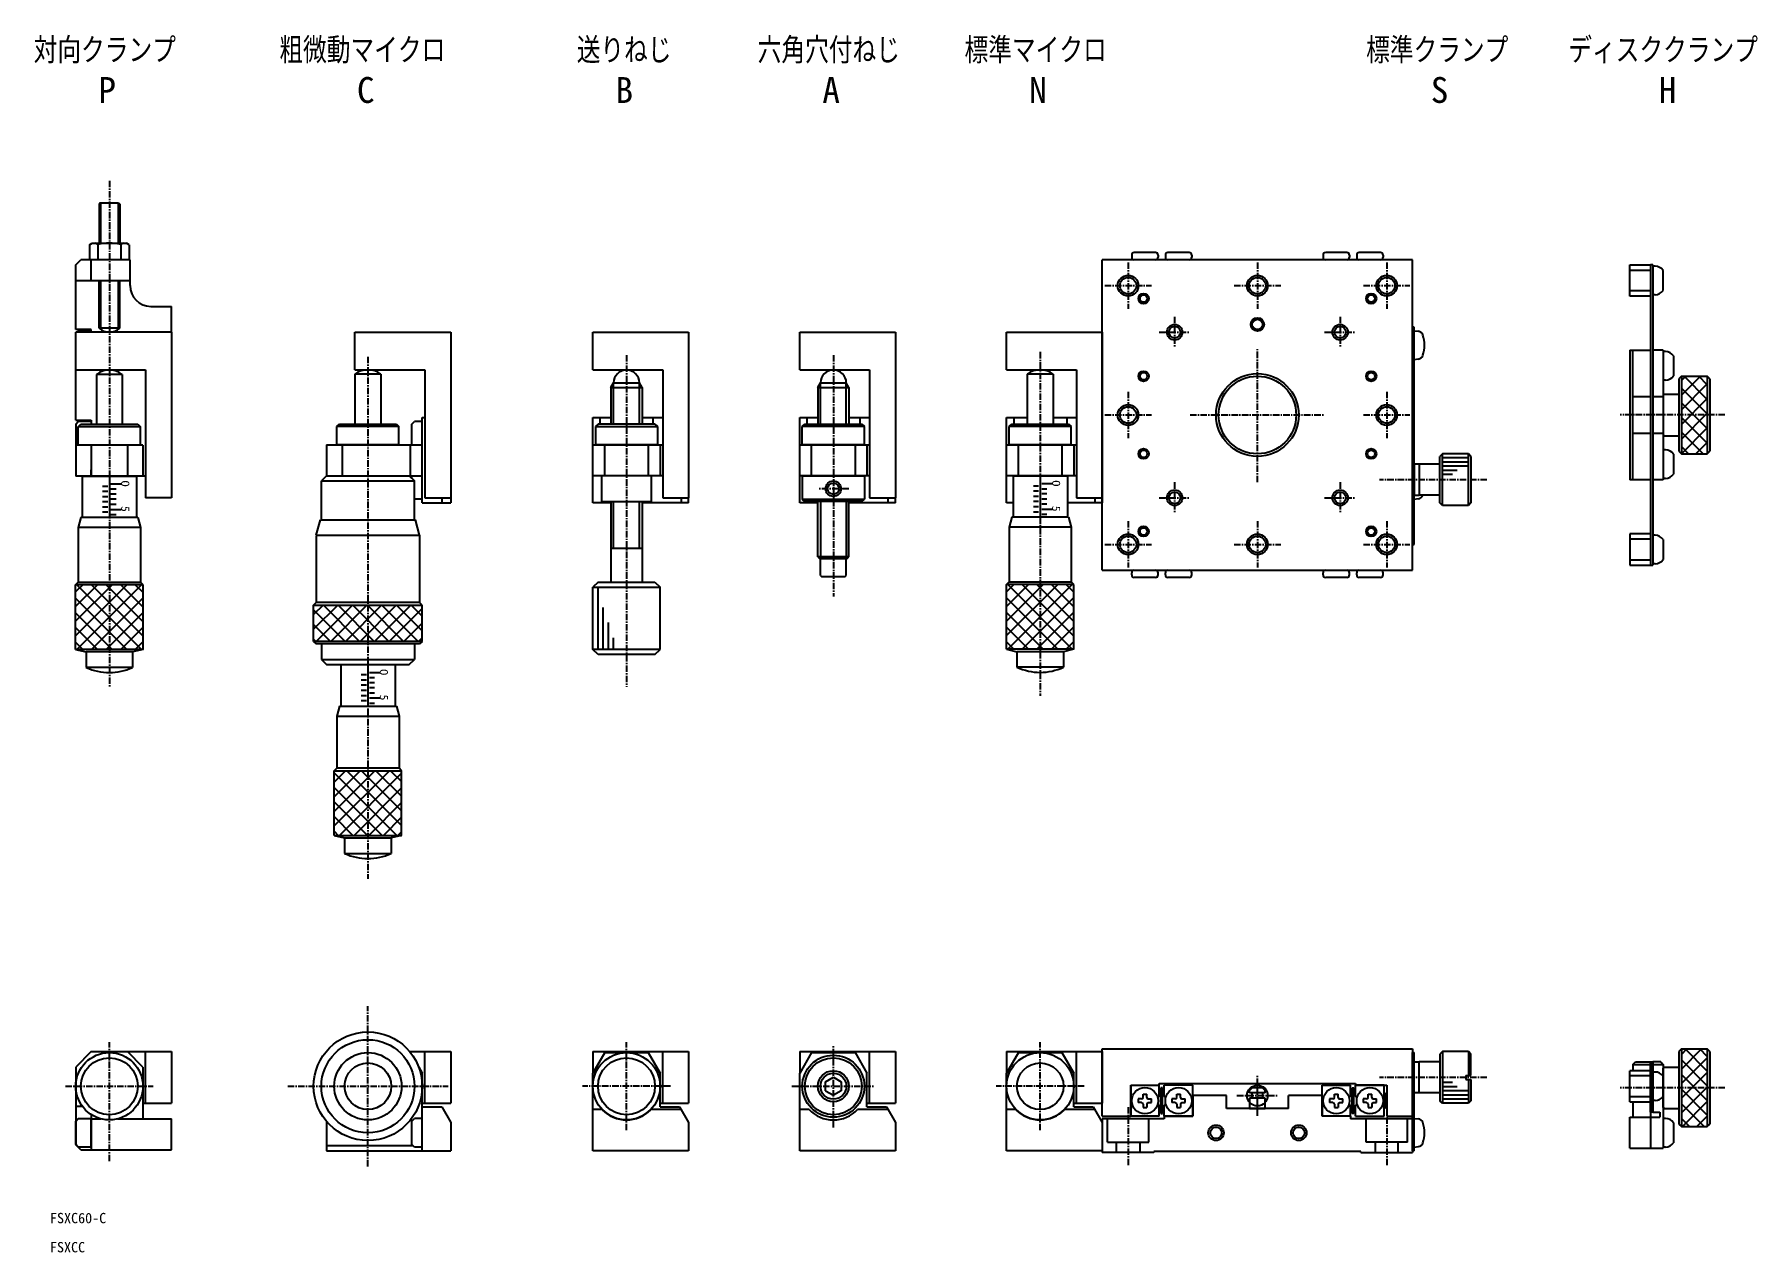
# Model space of a CAD drawing. Extents: x 115 to 448, y 88 to 323.
import ezdxf

# ---------------------------------------------------------------- set-up
doc = ezdxf.new("R2010")
doc.units = 0
doc.linetypes.add('CENTER', pattern=[2, 1.25, -0.25, 0.25, -0.25])
doc.layers.get('0').update_dxf_attribs({"linetype": 'CONTINUOUS'})
doc.layers.add('CENTER', color=1, linetype='CENTER')
doc.styles.add('ｽﾀｲﾙ1', font='txt.shx', dxfattribs={"bigfont": 'bigfont.shx'})

msp = doc.modelspace()

# ---------------------------------------------------------------- linework, layer by layer
at = {"color": 7, "linetype": 'CONTINUOUS'}
for p, q in [((127.7, 290.51), (127.45, 290.26)), ((127.45, 290.26), (127.45, 282.71)), ((127.7, 290.51), (131.2, 290.51)), ((127.75, 290.51), (127.75, 282.71)), ((131.15, 290.51), (131.15, 282.71)), ((131.2, 290.51), (131.45, 290.26)), ((131.45, 290.26), (131.45, 282.71)), ((125.62, 282.43), (126.1, 282.71)), ((125.62, 282.43), (125.62, 279.51)), ((126.1, 282.71), (132.79, 282.71)), ((127.25, 282.43), (127.25, 279.51)), ((131.64, 282.43), (131.64, 279.51)), ((133.28, 282.43), (132.79, 282.71)), ((133.28, 282.43), (133.28, 279.51)), ((327.15, 280.41), (327.15, 280.01)), ((331.75, 280.91), (327.65, 280.91)), ((332.25, 280.41), (332.25, 280.01)), ((333.65, 280.41), (333.65, 280.01)), ((338.25, 280.91), (334.15, 280.91)), ((338.75, 280.41), (338.75, 280.01)), ((364.15, 280.41), (364.15, 280.01)), ((368.75, 280.91), (364.65, 280.91)), ((369.25, 280.41), (369.25, 280.01)), ((370.65, 280.41), (370.65, 280.01)), ((375.25, 280.91), (371.15, 280.91)), ((375.75, 280.41), (375.75, 280.01)), ((122.95, 278.51), (123.95, 279.51)), ((122.95, 266.01), (122.95, 278.51)), ((133.45, 279.51), (123.95, 279.51)), ((125.95, 275.51), (125.95, 279.56)), ((133.45, 274.51), (133.45, 279.51)), ((381.45, 279.51), (321.45, 279.51)), ((321.45, 219.51), (321.45, 279.51)), ((381.45, 219.51), (381.45, 279.51)), ((423.44, 278.51), (427.44, 278.51)), ((423.44, 272.51), (423.44, 278.51)), ((423.44, 277.51), (427.44, 277.51)), ((427.94, 278.51), (427.44, 278.51)), ((427.44, 278.51), (427.44, 220.51)), ((427.94, 278.51), (427.94, 220.51)), ((428.34, 278.26), (427.94, 278.26)), ((429.94, 273.56), (429.94, 277.46)), ((122.95, 275.51), (133.45, 275.51)), ((127.45, 266.28), (127.45, 275.51)), ((127.75, 275.51), (127.75, 266.04)), ((131.15, 275.51), (131.15, 266.04)), ((131.45, 266.28), (131.45, 275.51)), ((427.44, 273.51), (423.44, 273.51)), ((137.45, 270.51), (141.45, 270.51)), ((141.45, 265.51), (141.45, 270.51)), ((427.44, 272.51), (423.44, 272.51)), ((428.34, 272.76), (427.94, 272.76)), ((125.95, 266.01), (122.95, 266.01)), ((141.45, 265.51), (122.95, 265.51)), ((122.95, 258.21), (122.95, 265.51)), ((123.2, 265.51), (123.45, 265.76)), ((123.45, 265.76), (125.95, 265.76)), ((125.95, 265.51), (125.95, 266.01)), ((125.95, 265.51), (125.95, 265.76)), ((131.45, 266.28), (127.45, 266.28)), ((141.45, 265.51), (141.45, 233.51)), ((176.95, 265.51), (195.45, 265.51)), ((176.95, 258.21), (176.95, 265.51)), ((195.45, 265.51), (195.45, 233.51)), ((222.95, 265.51), (241.45, 265.51)), ((222.95, 258.21), (222.95, 265.51)), ((241.45, 265.51), (241.45, 233.51)), ((262.95, 265.51), (281.45, 265.51)), ((262.95, 258.21), (262.95, 265.51)), ((281.45, 265.51), (281.45, 233.51)), ((302.95, 265.51), (321.45, 265.51)), ((302.95, 258.21), (302.95, 265.51)), ((321.45, 265.51), (321.45, 233.51)), ((381.75, 266.51), (381.45, 266.51)), ((381.45, 224.51), (381.45, 266.51)), ((381.75, 224.51), (381.75, 266.51)), ((381.75, 265.76), (382.59, 265.69)), ((381.75, 260.26), (382.59, 260.34)), ((423.44, 262.01), (427.44, 262.01)), ((423.44, 262.01), (423.44, 237.01)), ((424.04, 237.01), (424.04, 262.01)), ((427.44, 262.01), (427.44, 237.01)), ((429.94, 262.01), (427.94, 262.01)), ((427.94, 262.01), (427.94, 237.01)), ((429.94, 262.01), (429.94, 237.01)), ((430.34, 261.76), (429.94, 261.76)), ((431.94, 260.96), (431.94, 257.06)), ((122.95, 258.21), (136.45, 258.21)), ((122.95, 248.51), (122.95, 258.21)), ((131.95, 257.33), (126.95, 257.33)), ((126.95, 257.33), (126.95, 247.71)), ((131.95, 257.33), (131.95, 247.71)), ((136.45, 258.21), (136.45, 233.51)), ((176.95, 258.21), (190.45, 258.21)), ((181.95, 257.38), (176.95, 257.38)), ((176.95, 257.38), (176.95, 247.76)), ((181.95, 257.38), (181.95, 247.76)), ((190.45, 258.21), (190.45, 233.51)), ((222.95, 258.21), (236.45, 258.21)), ((236.45, 258.21), (236.45, 233.51)), ((262.95, 258.21), (276.45, 258.21)), ((276.45, 258.21), (276.45, 233.51)), ((302.95, 258.21), (316.45, 258.21)), ((311.95, 257.38), (306.95, 257.38)), ((306.95, 257.38), (306.95, 247.76)), ((311.95, 257.38), (311.95, 247.76)), ((316.45, 258.21), (316.45, 233.51)), ((433.44, 257.01), (432.94, 256.51)), ((433.44, 257.01), (438.44, 257.01)), ((433.44, 257.01), (433.44, 242.01)), ((438.94, 256.51), (438.44, 257.01)), ((438.44, 257.01), (438.44, 242.01)), ((226.45, 254.85), (226.95, 255.71)), ((226.45, 254.85), (232.45, 254.85)), ((226.45, 254.85), (226.45, 247.76)), ((226.95, 255.71), (231.95, 255.71)), ((226.95, 247.76), (226.95, 255.71)), ((232.45, 254.85), (231.95, 255.71)), ((231.95, 247.76), (231.95, 255.71)), ((232.45, 254.85), (232.45, 247.76)), ((266.45, 254.85), (266.95, 255.71)), ((266.45, 254.85), (272.45, 254.85)), ((266.45, 254.85), (266.45, 247.76)), ((266.95, 255.71), (271.95, 255.71)), ((266.95, 247.76), (266.95, 255.71)), ((272.45, 254.85), (271.95, 255.71)), ((271.95, 247.76), (271.95, 255.71)), ((272.45, 254.85), (272.45, 247.76)), ((430.34, 256.26), (429.94, 256.26)), ((429.94, 253.31), (430.14, 253.51)), ((430.14, 253.51), (432.94, 253.51)), ((432.94, 256.51), (432.94, 242.51)), ((438.94, 256.51), (438.94, 242.51)), ((427.44, 253.01), (424.04, 253.01)), ((429.94, 253.01), (427.94, 253.01)), ((122.95, 248.51), (125.95, 248.51)), ((122.95, 247.76), (123.45, 248.26)), ((122.95, 247.76), (122.95, 243.71)), ((125.95, 248.26), (123.45, 248.26)), ((123.45, 247.21), (123.95, 247.71)), ((123.45, 243.71), (123.45, 247.21)), ((135.45, 247.21), (123.45, 247.21)), ((123.95, 247.71), (134.95, 247.71)), ((125.95, 248.51), (125.95, 247.71)), ((134.95, 247.71), (135.45, 247.21)), ((135.45, 243.71), (135.45, 247.21)), ((173.45, 247.26), (173.95, 247.76)), ((173.45, 243.76), (173.45, 247.26)), ((185.45, 247.26), (173.45, 247.26)), ((173.95, 247.76), (184.95, 247.76)), ((184.95, 247.76), (185.45, 247.26)), ((185.45, 243.76), (185.45, 247.26)), ((187.95, 247.76), (188.45, 248.26)), ((187.95, 243.76), (187.95, 247.76)), ((189.95, 248.26), (188.45, 248.26)), ((189.95, 232.51), (189.95, 249.01)), ((189.95, 249.01), (190.45, 249.01)), ((222.95, 232.51), (222.95, 249.01)), ((222.95, 249.01), (226.45, 249.01)), ((223.95, 247.76), (223.45, 247.26)), ((223.45, 247.26), (235.45, 247.26)), ((223.45, 247.26), (223.45, 243.76)), ((234.95, 247.76), (223.95, 247.76)), ((224.32, 249.01), (224.32, 247.76)), ((232.45, 249.01), (236.45, 249.01)), ((234.57, 249.01), (234.57, 247.76)), ((234.95, 247.76), (235.45, 247.26)), ((235.45, 247.26), (235.45, 243.76)), ((262.95, 232.51), (262.95, 249.01)), ((262.95, 249.01), (266.45, 249.01)), ((263.45, 247.26), (263.95, 247.76)), ((263.45, 243.76), (263.45, 247.26)), ((275.45, 247.26), (263.45, 247.26)), ((263.95, 247.76), (274.95, 247.76)), ((264.32, 249.01), (264.32, 247.76)), ((272.45, 249.01), (276.45, 249.01)), ((274.57, 249.01), (274.57, 247.76)), ((274.95, 247.76), (275.45, 247.26)), ((275.45, 243.76), (275.45, 247.26)), ((302.95, 232.51), (302.95, 249.01)), ((302.95, 249.01), (306.95, 249.01)), ((303.45, 247.26), (303.95, 247.76)), ((303.45, 243.76), (303.45, 247.26)), ((315.45, 247.26), (303.45, 247.26)), ((303.95, 247.76), (314.95, 247.76)), ((304.32, 249.01), (304.32, 247.76)), ((311.95, 249.01), (316.45, 249.01)), ((314.57, 249.01), (314.57, 247.76)), ((314.95, 247.76), (315.45, 247.26)), ((315.45, 243.76), (315.45, 247.26)), ((135.95, 243.71), (122.95, 243.71)), ((122.95, 243.71), (122.95, 237.71)), ((135.45, 243.71), (123.45, 243.71)), ((125.95, 243.71), (125.95, 237.71)), ((132.95, 243.71), (132.95, 237.71)), ((135.95, 243.71), (135.95, 237.71)), ((171.45, 243.76), (171.45, 237.76)), ((171.45, 243.76), (189.95, 243.76)), ((185.45, 243.76), (173.45, 243.76)), ((174.45, 243.76), (174.45, 237.76)), ((187.65, 243.76), (187.65, 237.76)), ((222.95, 243.76), (236.45, 243.76)), ((235.45, 243.76), (223.45, 243.76)), ((225.25, 237.76), (225.25, 243.76)), ((233.65, 243.76), (233.65, 237.76)), ((235.95, 243.76), (235.95, 237.76)), ((262.95, 243.76), (276.45, 243.76)), ((275.45, 243.76), (263.45, 243.76)), ((265.25, 237.76), (265.25, 243.76)), ((273.65, 243.76), (273.65, 237.76)), ((275.95, 243.76), (275.95, 237.76)), ((302.95, 243.76), (316.45, 243.76)), ((315.45, 243.76), (303.45, 243.76)), ((305.25, 237.76), (305.25, 243.76)), ((313.65, 243.76), (313.65, 237.76)), ((315.95, 243.76), (315.95, 237.76)), ((424.04, 246.01), (427.44, 246.01)), ((427.94, 246.01), (429.94, 246.01)), ((429.94, 245.71), (430.14, 245.51)), ((430.14, 245.51), (432.94, 245.51)), ((381.75, 240.01), (381.75, 234.01)), ((382.75, 240.01), (381.75, 240.01)), ((386.75, 240.01), (382.75, 240.01)), ((382.75, 240.01), (382.75, 234.01)), ((382.75, 240.01), (382.75, 234.01)), ((387.25, 242.01), (386.75, 241.51)), ((386.75, 232.51), (386.75, 241.51)), ((392.25, 242.01), (387.25, 242.01)), ((387.25, 232.01), (387.25, 242.01)), ((392.75, 241.51), (392.25, 242.01)), ((392.25, 232.01), (392.25, 242.01)), ((392.75, 241.51), (392.75, 232.51)), ((430.34, 242.76), (429.94, 242.76)), ((431.94, 241.96), (431.94, 238.06)), ((432.94, 242.51), (433.44, 242.01)), ((433.44, 242.01), (438.44, 242.01)), ((438.44, 242.01), (438.94, 242.51)), ((136.45, 237.71), (122.95, 237.71)), ((124.2, 237.71), (124.2, 229.71)), ((124.2, 237.71), (134.7, 237.71)), ((125.95, 237.71), (125.95, 238.91)), ((129.45, 237.71), (129.45, 229.71)), ((134.7, 237.71), (134.7, 229.71)), ((171.45, 237.76), (170.45, 236.76)), ((170.45, 229.26), (170.45, 236.76)), ((170.45, 236.76), (188.45, 236.76)), ((171.45, 237.76), (189.95, 237.76)), ((171.45, 237.76), (187.45, 237.76)), ((187.45, 237.76), (188.45, 236.76)), ((187.95, 237.26), (187.95, 237.76)), ((188.45, 229.26), (188.45, 236.76)), ((236.45, 237.76), (222.95, 237.76)), ((224.7, 232.76), (224.7, 237.76)), ((234.2, 237.76), (234.2, 232.76)), ((276.45, 237.76), (262.95, 237.76)), ((263.45, 237.76), (275.45, 237.76)), ((263.45, 237.76), (263.45, 233.26)), ((275.45, 237.76), (275.45, 233.26)), ((316.45, 237.76), (302.95, 237.76)), ((304.2, 237.76), (304.2, 229.76)), ((304.2, 237.76), (314.7, 237.76)), ((309.45, 237.76), (309.45, 229.76)), ((314.7, 237.76), (314.7, 229.76)), ((427.44, 237.01), (423.44, 237.01)), ((429.94, 237.01), (427.94, 237.01)), ((430.34, 237.26), (429.94, 237.26)), ((129.15, 235.71), (128.15, 235.71)), ((129.15, 234.71), (128.15, 234.71)), ((129.15, 233.71), (128.15, 233.71)), ((129.75, 236.21), (131.75, 236.21)), ((129.75, 235.21), (130.75, 235.21)), ((130.75, 234.21), (129.75, 234.21)), ((141.45, 233.51), (136.45, 233.51)), ((189.95, 233.26), (188.45, 233.26)), ((190.45, 233.51), (195.45, 233.51)), ((193.71, 233.51), (193.71, 232.51)), ((195.45, 233.51), (195.45, 232.51)), ((236.45, 233.51), (241.45, 233.51)), ((240, 233.51), (240, 232.51)), ((241.45, 232.51), (241.45, 233.51)), ((263.45, 233.26), (275.45, 233.26)), ((263.95, 232.76), (263.45, 233.26)), ((274.95, 232.76), (275.45, 233.26)), ((276.45, 233.51), (281.45, 233.51)), ((280, 233.51), (280, 232.51)), ((281.45, 232.51), (281.45, 233.51)), ((309.15, 235.76), (308.15, 235.76)), ((309.15, 234.76), (308.15, 234.76)), ((309.15, 233.76), (308.15, 233.76)), ((309.75, 236.26), (311.75, 236.26)), ((309.75, 235.26), (310.75, 235.26)), ((310.75, 234.26), (309.75, 234.26)), ((310.75, 233.26), (309.75, 233.26)), ((316.45, 233.51), (321.45, 233.51)), ((320, 233.51), (320, 232.51)), ((321.45, 233.51), (321.45, 232.51)), ((381.75, 234.01), (382.75, 234.01)), ((381.75, 233.26), (382.59, 233.34)), ((386.75, 234.01), (382.75, 234.01)), ((129.15, 232.71), (128.15, 232.71)), ((129.15, 231.71), (128.15, 231.71)), ((129.15, 230.71), (128.15, 230.71)), ((130.75, 233.21), (129.75, 233.21)), ((130.75, 232.21), (129.75, 232.21)), ((131.75, 231.21), (129.75, 231.21)), ((130.75, 230.21), (129.75, 230.21)), ((189.95, 232.51), (195.45, 232.51)), ((226.45, 232.51), (222.95, 232.51)), ((224.7, 232.76), (234.2, 232.76)), ((226.45, 232.76), (226.45, 217.21)), ((226.95, 223.71), (226.95, 232.76)), ((231.95, 223.71), (231.95, 232.76)), ((232.45, 232.76), (232.45, 217.21)), ((241.45, 232.51), (232.45, 232.51)), ((266.45, 232.51), (262.95, 232.51)), ((274.95, 232.76), (263.95, 232.76)), ((266.45, 222.11), (266.45, 232.76)), ((266.95, 232.76), (266.95, 221.71)), ((271.95, 232.76), (271.95, 221.71)), ((272.45, 222.11), (272.45, 232.76)), ((281.45, 232.51), (272.45, 232.51)), ((304.2, 232.51), (302.95, 232.51)), ((309.15, 232.76), (308.15, 232.76)), ((309.15, 231.76), (308.15, 231.76)), ((309.15, 230.76), (308.15, 230.76)), ((310.75, 232.26), (309.75, 232.26)), ((311.75, 231.26), (309.75, 231.26)), ((310.75, 230.26), (309.75, 230.26)), ((321.45, 232.51), (314.7, 232.51)), ((387.25, 232.01), (386.75, 232.51)), ((392.25, 232.01), (387.25, 232.01)), ((392.75, 232.51), (392.25, 232.01)), ((123.95, 229.71), (123.43, 227.78)), ((123.43, 227.78), (123.43, 217.21)), ((135.46, 227.78), (123.46, 227.78)), ((134.95, 229.71), (123.95, 229.71)), ((134.95, 229.71), (135.46, 227.78)), ((135.46, 227.78), (135.46, 217.21)), ((169.45, 226.26), (170.25, 229.26)), ((170.25, 229.26), (188.64, 229.26)), ((189.45, 226.26), (188.64, 229.26)), ((303.95, 229.76), (303.43, 227.83)), ((303.43, 227.83), (303.43, 217.26)), ((315.46, 227.83), (303.46, 227.83)), ((314.95, 229.76), (303.95, 229.76)), ((314.95, 229.76), (315.46, 227.83)), ((315.46, 227.83), (315.46, 217.26)), ((169.45, 226.26), (189.45, 226.26)), ((169.45, 226.22), (169.45, 213.26)), ((189.45, 226.26), (189.45, 213.26)), ((232.45, 223.71), (226.45, 223.71)), ((381.45, 224.51), (381.75, 224.51)), ((427.44, 226.51), (423.44, 226.51)), ((423.44, 226.51), (423.44, 220.51)), ((427.44, 225.51), (423.44, 225.51)), ((428.34, 226.26), (427.94, 226.26)), ((429.94, 225.46), (429.94, 221.56)), ((266.45, 222.11), (266.85, 221.71)), ((272.45, 222.11), (266.45, 222.11)), ((272.05, 221.71), (266.85, 221.71)), ((266.95, 218.51), (266.95, 221.71)), ((271.95, 218.51), (271.95, 221.71)), ((272.05, 221.71), (272.45, 222.11)), ((423.44, 221.51), (427.44, 221.51)), ((423.44, 220.51), (427.44, 220.51)), ((427.44, 220.51), (427.94, 220.51)), ((428.34, 220.76), (427.94, 220.76)), ((122.93, 216.71), (123.43, 217.21)), ((122.93, 204.21), (122.93, 216.71)), ((135.96, 216.71), (122.93, 216.71)), ((123.43, 217.21), (135.46, 217.21)), ((135.96, 216.71), (135.46, 217.21)), ((135.96, 204.21), (135.96, 216.71)), ((223.95, 217.21), (222.95, 216.21)), ((223.95, 217.21), (234.95, 217.21)), ((234.95, 217.21), (235.95, 216.21)), ((266.95, 218.51), (267.25, 218.21)), ((271.65, 218.21), (267.25, 218.21)), ((271.65, 218.21), (271.95, 218.51)), ((302.93, 216.76), (303.43, 217.26)), ((302.93, 204.26), (302.93, 216.76)), ((315.96, 216.76), (302.93, 216.76)), ((303.43, 217.26), (315.46, 217.26)), ((315.96, 216.76), (315.46, 217.26)), ((315.96, 204.26), (315.96, 216.76)), ((321.45, 219.51), (381.45, 219.51)), ((327.15, 218.61), (327.15, 219.01)), ((331.75, 218.11), (327.65, 218.11)), ((332.25, 218.61), (332.25, 219.01)), ((333.65, 218.61), (333.65, 219.01)), ((338.25, 218.11), (334.15, 218.11)), ((338.75, 218.61), (338.75, 219.01)), ((364.15, 218.61), (364.15, 219.01)), ((368.75, 218.11), (364.65, 218.11)), ((369.25, 218.61), (369.25, 219.01)), ((370.65, 218.61), (370.65, 219.01)), ((375.25, 218.11), (371.15, 218.11)), ((375.75, 218.61), (375.75, 219.01)), ((168.95, 212.76), (169.45, 213.26)), ((189.45, 213.26), (169.45, 213.26)), ((189.95, 212.76), (189.45, 213.26)), ((222.95, 204.21), (222.95, 216.21)), ((222.95, 216.21), (235.95, 216.21)), ((235.95, 204.21), (235.95, 216.21)), ((168.95, 205.76), (168.95, 212.76)), ((168.95, 212.76), (189.95, 212.76)), ((189.95, 205.76), (189.95, 212.76)), ((122.93, 204.21), (124.95, 203.71)), ((135.96, 204.21), (122.93, 204.21)), ((124.95, 203.71), (124.95, 200.71)), ((133.95, 203.71), (124.95, 203.71)), ((135.96, 204.21), (133.95, 203.71)), ((133.95, 203.71), (133.95, 200.71)), ((168.95, 205.76), (169.45, 205.26)), ((189.95, 205.76), (168.95, 205.76)), ((189.45, 205.26), (169.45, 205.26)), ((170.45, 205.26), (170.45, 202.26)), ((188.45, 205.26), (188.45, 202.26)), ((189.95, 205.76), (189.45, 205.26)), ((235.95, 204.21), (222.95, 204.21)), ((223.95, 203.21), (222.95, 204.21)), ((234.95, 203.21), (235.95, 204.21)), ((302.93, 204.26), (304.95, 203.76)), ((315.96, 204.26), (302.93, 204.26)), ((304.95, 203.76), (304.95, 200.76)), ((313.95, 203.76), (304.95, 203.76)), ((315.96, 204.26), (313.95, 203.76)), ((313.95, 203.76), (313.95, 200.76)), ((133.95, 200.71), (124.95, 200.71)), ((170.45, 202.26), (171.45, 201.26)), ((170.45, 202.26), (188.45, 202.26)), ((171.45, 201.26), (187.45, 201.26)), ((174.2, 201.26), (174.2, 193.26)), ((179.45, 201.26), (179.45, 193.26)), ((184.7, 201.26), (184.7, 193.26)), ((187.45, 201.26), (188.45, 202.26)), ((234.95, 203.21), (223.95, 203.21)), ((313.95, 200.76), (304.95, 200.76)), ((179.15, 199.26), (178.15, 199.26)), ((179.15, 198.26), (178.15, 198.26)), ((179.15, 197.26), (178.15, 197.26)), ((179.75, 199.76), (181.75, 199.76)), ((179.75, 198.76), (180.75, 198.76)), ((180.75, 197.76), (179.75, 197.76)), ((180.75, 196.76), (179.75, 196.76)), ((173.95, 193.26), (173.43, 191.33)), ((173.95, 193.26), (184.95, 193.26)), ((179.15, 196.26), (178.15, 196.26)), ((179.15, 195.26), (178.15, 195.26)), ((179.15, 194.26), (178.15, 194.26)), ((180.75, 195.76), (179.75, 195.76)), ((181.75, 194.76), (179.75, 194.76)), ((180.75, 193.76), (179.75, 193.76)), ((184.95, 193.26), (185.46, 191.33)), ((173.43, 191.33), (173.43, 181.26)), ((173.43, 191.33), (185.43, 191.33)), ((185.46, 191.33), (185.46, 181.26)), ((172.93, 180.76), (173.43, 181.26)), ((172.93, 168.26), (172.93, 180.76)), ((172.93, 180.76), (185.96, 180.76)), ((185.46, 181.26), (173.43, 181.26)), ((185.96, 180.76), (185.46, 181.26)), ((185.96, 168.26), (185.96, 180.76)), ((172.93, 168.26), (174.95, 167.76)), ((172.93, 168.26), (185.96, 168.26)), ((174.95, 167.76), (183.95, 167.76)), ((174.95, 167.76), (174.95, 164.76)), ((185.96, 168.26), (183.95, 167.76)), ((183.95, 167.76), (183.95, 164.76)), ((174.95, 164.76), (183.95, 164.76)), ((321.45, 113.97), (321.45, 126.97)), ((321.45, 126.97), (381.45, 126.97)), ((381.45, 126.97), (381.45, 113.97)), ((433.44, 126.97), (432.94, 126.47)), ((433.44, 126.97), (438.44, 126.97)), ((433.44, 126.97), (433.44, 111.97)), ((433.44, 123.1), (437.31, 126.97)), ((433.44, 125.93), (434.48, 126.97)), ((438.44, 122.69), (434.17, 126.97)), ((438.44, 125.52), (436.99, 126.97)), ((438.94, 126.47), (438.44, 126.97)), ((438.44, 126.97), (438.44, 111.97)), ((125.95, 126.47), (122.95, 123.47)), ((122.95, 123.47), (122.95, 108.47)), ((125.95, 126.47), (132.95, 126.47)), ((135.95, 123.47), (132.95, 126.47)), ((132.95, 126.47), (141.45, 126.47)), ((135.95, 123.47), (135.95, 113.47)), ((136.45, 116.47), (136.45, 126.47)), ((141.45, 126.47), (141.45, 116.47)), ((187.53, 126.47), (195.45, 126.47)), ((189.28, 123.45), (189.95, 122.29)), ((190.45, 116.47), (190.45, 126.47)), ((195.45, 126.47), (195.45, 116.47)), ((222.95, 126.47), (222.95, 122.29)), ((222.95, 126.47), (241.45, 126.47)), ((225.24, 126.27), (222.95, 122.29)), ((225.24, 126.27), (233.65, 126.27)), ((233.65, 126.27), (235.95, 122.29)), ((236.45, 116.47), (236.45, 126.47)), ((241.45, 126.47), (241.45, 116.47)), ((262.95, 126.47), (262.95, 122.29)), ((262.95, 126.47), (281.45, 126.47)), ((265.24, 126.27), (262.95, 122.29)), ((265.24, 126.27), (273.65, 126.27)), ((273.65, 126.27), (275.95, 122.29)), ((276.45, 116.47), (276.45, 126.47)), ((281.45, 126.47), (281.45, 116.47)), ((302.95, 126.47), (302.95, 122.29)), ((302.95, 126.47), (321.45, 126.47)), ((305.24, 126.27), (302.95, 122.29)), ((305.24, 126.27), (313.65, 126.27)), ((313.65, 126.27), (315.95, 122.29)), ((316.45, 116.47), (316.45, 126.47)), ((321.45, 126.47), (321.45, 116.47)), ((381.45, 107.27), (381.45, 126.27)), ((381.45, 126.27), (381.75, 126.27)), ((381.75, 107.27), (381.75, 126.27)), ((381.75, 118.47), (381.75, 124.47)), ((381.75, 124.47), (382.75, 124.47)), ((386.75, 124.47), (382.75, 124.47)), ((382.75, 118.47), (382.75, 124.47)), ((382.75, 118.47), (382.75, 124.47)), ((387.25, 126.47), (386.75, 125.97)), ((386.75, 125.97), (386.75, 116.97)), ((392.25, 126.47), (387.25, 126.47)), ((387.25, 126.47), (387.25, 116.47)), ((392.75, 125.97), (392.25, 126.47)), ((392.25, 126.47), (392.25, 121.87)), ((392.75, 121.87), (392.75, 125.97)), ((424.04, 123.97), (424.54, 124.47)), ((424.04, 123.97), (424.04, 122.77)), ((424.04, 123.97), (427.44, 123.97)), ((424.54, 124.47), (427.44, 124.47)), ((427.44, 124.47), (427.44, 107.77)), ((427.44, 114.77), (427.44, 124.47)), ((427.44, 124.47), (427.94, 124.47)), ((427.94, 124.47), (427.94, 114.77)), ((429.44, 124.47), (427.94, 124.47)), ((427.94, 114.77), (427.94, 124.47)), ((427.94, 123.97), (429.94, 123.97)), ((429.44, 124.47), (429.94, 123.97)), ((429.94, 123.97), (429.94, 107.77)), ((429.94, 123.27), (430.14, 123.47)), ((430.14, 123.47), (432.94, 123.47)), ((432.94, 126.47), (432.94, 112.47)), ((433.44, 120.27), (438.44, 125.27)), ((438.44, 119.86), (433.44, 124.86)), ((438.94, 126.47), (438.94, 112.47)), ((189.95, 107.27), (189.95, 122.29)), ((222.95, 107.27), (222.95, 122.29)), ((235.95, 115.77), (235.95, 122.29)), ((262.95, 107.27), (262.95, 122.29)), ((267.95, 120.63), (269.45, 121.5)), ((267.95, 118.9), (267.95, 120.63)), ((269.45, 121.5), (270.95, 120.63)), ((270.95, 120.63), (270.95, 118.9)), ((275.95, 115.77), (275.95, 122.29)), ((302.95, 107.27), (302.95, 122.29)), ((315.95, 115.77), (315.95, 122.29)), ((326.95, 119.97), (326.95, 113.97)), ((326.95, 119.97), (332.45, 119.97)), ((326.95, 119.97), (332.45, 119.97)), ((326.95, 113.97), (326.95, 119.97)), ((332.45, 120.27), (370.45, 120.27)), ((332.45, 119.97), (332.45, 120.27)), ((332.45, 117.88), (332.45, 119.97)), ((338.95, 119.97), (333.45, 119.97)), ((333.45, 117.88), (333.45, 119.97)), ((338.95, 113.97), (338.95, 119.97)), ((363.95, 119.97), (369.45, 119.97)), ((363.95, 113.97), (363.95, 119.97)), ((369.45, 117.88), (369.45, 119.97)), ((370.45, 120.27), (370.45, 119.97)), ((370.45, 119.97), (376.45, 119.97)), ((375.95, 119.97), (370.45, 119.97)), ((370.45, 117.88), (370.45, 119.97)), ((375.95, 113.97), (375.95, 119.97)), ((376.45, 119.97), (376.45, 113.97)), ((389.15, 120.47), (387.25, 120.47)), ((391.75, 121.87), (392.75, 121.87)), ((391.75, 121.87), (391.75, 121.07)), ((391.75, 121.07), (392.75, 121.07)), ((392.25, 121.07), (392.25, 116.47)), ((392.75, 121.07), (392.75, 116.97)), ((427.44, 122.77), (423.44, 122.77)), ((423.44, 116.77), (423.44, 122.77)), ((427.44, 121.77), (423.44, 121.77)), ((427.44, 116.77), (427.44, 122.77)), ((428.34, 122.52), (427.94, 122.52)), ((429.94, 115.67), (429.94, 123.27)), ((429.94, 121.72), (429.94, 117.82)), ((433.44, 117.44), (438.44, 122.44)), ((438.44, 117.03), (433.44, 122.03)), ((267.95, 118.9), (269.45, 118.03)), ((270.95, 118.9), (269.45, 118.03)), ((329.04, 117.32), (328.4, 117.32)), ((328.4, 117.32), (328.4, 116.61)), ((329.34, 117.62), (329.34, 118.26)), ((329.34, 118.26), (330.05, 118.26)), ((330.05, 117.62), (330.05, 118.26)), ((330.35, 117.32), (330.99, 117.32)), ((330.99, 116.61), (330.99, 117.32)), ((332.8, 118.23), (332.17, 117.6)), ((332.17, 117.6), (332.45, 117.88)), ((332.8, 114.47), (332.8, 119.47)), ((333.1, 119.47), (332.8, 119.47)), ((333.1, 114.47), (333.1, 119.47)), ((333.73, 117.6), (333.1, 118.23)), ((333.73, 117.6), (333.45, 117.88)), ((335.54, 117.32), (334.9, 117.32)), ((334.9, 117.32), (334.9, 116.61)), ((335.84, 117.62), (335.84, 118.26)), ((335.84, 118.26), (336.55, 118.26)), ((336.55, 117.62), (336.55, 118.26)), ((336.85, 117.32), (337.49, 117.32)), ((337.49, 116.61), (337.49, 117.32)), ((345.45, 117.97), (338.95, 117.97)), ((338.95, 117.97), (338.95, 113.97)), ((345.45, 115.47), (345.45, 117.97)), ((350.45, 119.47), (349.95, 118.97)), ((349.95, 118.47), (349.95, 118.97)), ((352.95, 118.47), (349.95, 118.47)), ((352.95, 117.47), (349.95, 117.47)), ((349.95, 117.47), (349.95, 115.47)), ((352.45, 119.47), (350.45, 119.47)), ((350.45, 117.47), (350.45, 118.47)), ((352.45, 119.47), (352.95, 118.97)), ((352.45, 118.47), (352.45, 117.47)), ((352.95, 118.47), (352.95, 118.97)), ((352.95, 115.47), (352.95, 117.47)), ((357.45, 115.47), (357.45, 117.97)), ((363.95, 117.97), (357.45, 117.97)), ((363.95, 117.97), (363.95, 113.97)), ((366.04, 117.32), (365.4, 117.32)), ((365.4, 117.32), (365.4, 116.61)), ((366.34, 117.62), (366.34, 118.26)), ((366.34, 118.26), (367.05, 118.26)), ((367.05, 117.62), (367.05, 118.26)), ((367.35, 117.32), (367.99, 117.32)), ((367.99, 116.61), (367.99, 117.32)), ((369.17, 117.6), (369.8, 118.23)), ((369.17, 117.6), (369.45, 117.88)), ((369.8, 119.47), (370.1, 119.47)), ((369.8, 114.47), (369.8, 119.47)), ((370.1, 114.47), (370.1, 119.47)), ((370.1, 118.23), (370.73, 117.6)), ((370.73, 117.6), (370.45, 117.88)), ((372.54, 117.32), (371.9, 117.32)), ((371.9, 117.32), (371.9, 116.61)), ((372.84, 117.62), (372.84, 118.26)), ((372.84, 118.26), (373.55, 118.26)), ((373.55, 117.62), (373.55, 118.26)), ((373.85, 117.32), (374.49, 117.32)), ((374.49, 116.61), (374.49, 117.32)), ((375.95, 118.07), (376.35, 118.47)), ((375.95, 118.07), (375.95, 115.87)), ((376.45, 118.07), (375.95, 118.07)), ((376.35, 118.47), (376.35, 115.47)), ((376.45, 118.47), (376.35, 118.47)), ((382.75, 118.47), (381.75, 118.47)), ((386.75, 118.47), (382.75, 118.47)), ((387.25, 116.47), (386.75, 116.97)), ((390.06, 119.67), (387.25, 119.67)), ((392.25, 118.87), (387.25, 118.87)), ((392.25, 118.07), (387.25, 118.07)), ((392.25, 117.27), (387.25, 117.27)), ((392.75, 116.97), (392.25, 116.47)), ((423.44, 117.77), (427.44, 117.77)), ((423.44, 116.77), (427.44, 116.77)), ((424.04, 116.77), (424.04, 113.77)), ((428.34, 117.02), (427.94, 117.02)), ((433.44, 114.62), (438.44, 119.62)), ((438.44, 114.2), (433.44, 119.2)), ((433.62, 111.97), (438.44, 116.79)), ((124.25, 115.87), (122.95, 115.87)), ((122.95, 113.02), (123.45, 113.52)), ((123.45, 113.52), (125.95, 113.52)), ((125.95, 114.29), (125.95, 107.47)), ((125.95, 108.02), (125.95, 113.52)), ((125.95, 113.47), (127.85, 113.47)), ((131.05, 113.47), (141.45, 113.47)), ((135.95, 116.47), (141.45, 116.47)), ((141.45, 107.47), (141.45, 113.47)), ((187.95, 113.02), (188.45, 113.52)), ((189.95, 113.52), (188.45, 113.52)), ((189.95, 116.47), (195.45, 116.47)), ((189.95, 115.77), (193.71, 115.77)), ((193.71, 115.77), (195.45, 112.77)), ((224.76, 115.27), (222.95, 115.27)), ((240, 115.27), (234.14, 115.27)), ((235.95, 116.47), (241.45, 116.47)), ((235.95, 115.77), (239.71, 115.77)), ((239.71, 115.77), (241.45, 112.77)), ((264.76, 115.27), (262.95, 115.27)), ((280, 115.27), (274.14, 115.27)), ((275.95, 116.47), (281.45, 116.47)), ((275.95, 115.77), (279.71, 115.77)), ((279.71, 115.77), (281.45, 112.77)), ((304.76, 115.27), (302.95, 115.27)), ((320, 115.27), (314.14, 115.27)), ((315.95, 116.47), (321.45, 116.47)), ((315.95, 115.77), (319.71, 115.77)), ((319.71, 115.77), (321.45, 112.77)), ((321.45, 113.97), (326.95, 113.97)), ((321.45, 113.47), (321.45, 106.97)), ((333.45, 113.47), (321.45, 113.47)), ((322.45, 108.97), (322.45, 113.47)), ((332.45, 113.97), (326.95, 113.97)), ((329.04, 116.61), (328.4, 116.61)), ((329.34, 116.31), (329.34, 115.67)), ((329.34, 115.67), (330.05, 115.67)), ((330.05, 116.31), (330.05, 115.67)), ((330.35, 116.61), (330.99, 116.61)), ((330.45, 108.97), (330.45, 113.47)), ((332.17, 116.33), (332.45, 116.05)), ((332.17, 116.33), (332.8, 115.7)), ((332.45, 113.97), (332.45, 116.05)), ((332.8, 114.47), (333.1, 114.47)), ((333.73, 116.33), (333.1, 115.7)), ((333.73, 116.33), (333.45, 116.05)), ((333.45, 113.97), (333.45, 116.05)), ((333.45, 113.97), (333.45, 113.47)), ((338.95, 113.97), (333.45, 113.97)), ((333.45, 113.97), (338.95, 113.97)), ((335.54, 116.61), (334.9, 116.61)), ((335.84, 116.31), (335.84, 115.67)), ((335.84, 115.67), (336.55, 115.67)), ((336.55, 116.31), (336.55, 115.67)), ((336.85, 116.61), (337.49, 116.61)), ((357.45, 115.47), (345.45, 115.47)), ((349.95, 115.47), (352.95, 115.47)), ((369.45, 113.97), (363.95, 113.97)), ((369.45, 113.97), (363.95, 113.97)), ((366.04, 116.61), (365.4, 116.61)), ((366.34, 116.31), (366.34, 115.67)), ((366.34, 115.67), (367.05, 115.67)), ((367.05, 116.31), (367.05, 115.67)), ((367.35, 116.61), (367.99, 116.61)), ((369.17, 116.33), (369.45, 116.05)), ((369.17, 116.33), (369.8, 115.7)), ((369.45, 113.97), (369.45, 116.05)), ((369.45, 113.97), (369.45, 113.47)), ((381.45, 113.47), (369.45, 113.47)), ((370.1, 114.47), (369.8, 114.47)), ((370.73, 116.33), (370.1, 115.7)), ((370.73, 116.33), (370.45, 116.05)), ((370.45, 113.97), (370.45, 116.05)), ((370.45, 113.97), (375.95, 113.97)), ((372.54, 116.61), (371.9, 116.61)), ((372.45, 108.97), (372.45, 113.47)), ((372.84, 116.31), (372.84, 115.67)), ((372.84, 115.67), (373.55, 115.67)), ((373.55, 116.31), (373.55, 115.67)), ((373.85, 116.61), (374.49, 116.61)), ((376.35, 115.47), (375.95, 115.87)), ((376.45, 115.87), (375.95, 115.87)), ((376.45, 115.47), (376.35, 115.47)), ((376.45, 113.97), (381.45, 113.97)), ((380.45, 108.97), (380.45, 113.47)), ((381.45, 113.47), (381.45, 106.97)), ((381.75, 113.52), (382.59, 113.44)), ((392.25, 116.47), (387.25, 116.47)), ((423.44, 113.77), (427.44, 113.77)), ((423.44, 107.77), (423.44, 113.77)), ((427.94, 114.77), (427.44, 114.77)), ((427.44, 113.77), (429.24, 113.77)), ((427.44, 113.77), (427.44, 107.77)), ((427.94, 114.77), (429.24, 114.77)), ((429.24, 114.77), (429.24, 113.77)), ((429.94, 115.67), (430.14, 115.47)), ((430.34, 113.52), (429.94, 113.52)), ((430.14, 115.47), (432.94, 115.47)), ((437.85, 111.97), (433.44, 116.38)), ((435.02, 111.97), (433.44, 113.55)), ((436.45, 111.97), (438.44, 113.96)), ((122.95, 108.52), (122.95, 113.02)), ((171.45, 112.97), (171.45, 107.27)), ((187.64, 113.2), (188.13, 113.2)), ((187.95, 108.52), (187.95, 113.02)), ((195.45, 112.77), (195.45, 107.27)), ((241.45, 112.77), (241.45, 107.27)), ((281.45, 112.77), (281.45, 107.27)), ((321.45, 112.77), (321.45, 107.27)), ((431.94, 112.72), (431.94, 108.82)), ((432.94, 112.47), (433.44, 111.97)), ((433.44, 111.97), (438.44, 111.97)), ((438.44, 111.97), (438.94, 112.47)), ((123.45, 108.02), (122.95, 108.52)), ((123.95, 107.47), (122.95, 108.47)), ((125.95, 108.02), (123.45, 108.02)), ((123.95, 107.47), (141.45, 107.47)), ((171.45, 108.33), (188.13, 108.33)), ((171.45, 107.27), (195.45, 107.27)), ((188.45, 108.02), (187.95, 108.52)), ((189.95, 108.02), (188.45, 108.02)), ((241.45, 107.27), (222.95, 107.27)), ((281.45, 107.27), (262.95, 107.27)), ((321.45, 107.27), (302.95, 107.27)), ((331.45, 106.97), (321.45, 106.97)), ((322.45, 108.97), (330.45, 108.97)), ((324.2, 106.97), (324.2, 108.97)), ((328.7, 108.97), (328.7, 106.97)), ((331.45, 107.17), (331.45, 106.97)), ((371.45, 107.17), (331.45, 107.17)), ((371.45, 106.97), (371.45, 107.17)), ((371.45, 106.97), (381.45, 106.97)), ((380.45, 108.97), (372.45, 108.97)), ((374.2, 108.97), (374.2, 106.97)), ((378.7, 106.97), (378.7, 108.97)), ((381.75, 107.27), (381.45, 107.27)), ((381.75, 108.02), (382.59, 108.09)), ((423.44, 107.77), (427.44, 107.77)), ((427.44, 107.77), (429.94, 107.77)), ((430.34, 108.02), (429.94, 108.02))]:
    msp.add_line(p, q, dxfattribs=at)
at = {"color": 3, "linetype": 'CONTINUOUS'}
for p, q in [((433.44, 253.35), (437.11, 257.01)), ((433.44, 256.18), (434.28, 257.01)), ((438.44, 252.53), (433.96, 257.01)), ((438.44, 255.36), (436.79, 257.01)), ((433.44, 250.52), (438.44, 255.52)), ((438.44, 249.71), (433.44, 254.71)), ((433.44, 247.69), (438.44, 252.69)), ((438.44, 246.88), (433.44, 251.88)), ((433.44, 244.86), (438.44, 249.86)), ((438.44, 244.05), (433.44, 249.05)), ((433.44, 242.03), (438.44, 247.03)), ((437.65, 242.01), (433.44, 246.22)), ((434.82, 242.01), (433.44, 243.39)), ((436.25, 242.01), (438.44, 244.21)), ((392.25, 241.21), (387.25, 241.21)), ((392.25, 240.41), (387.25, 240.41)), ((392.25, 239.61), (387.25, 239.61)), ((390.06, 238.81), (387.25, 238.81)), ((389.15, 238.01), (387.25, 238.01)), ((124.34, 216.71), (122.93, 215.3)), ((127.17, 216.71), (122.93, 212.47)), ((130, 216.71), (122.93, 209.64)), ((132.83, 216.71), (122.93, 206.81)), ((123.16, 216.71), (135.66, 204.21)), ((135.66, 216.71), (123.16, 204.21)), ((125.98, 216.71), (135.96, 206.73)), ((128.81, 216.71), (135.96, 209.56)), ((131.64, 216.71), (135.96, 212.39)), ((134.47, 216.71), (135.96, 215.22)), ((304.34, 216.76), (302.93, 215.35)), ((307.17, 216.76), (302.93, 212.52)), ((310, 216.76), (302.93, 209.69)), ((312.83, 216.76), (302.93, 206.86)), ((303.16, 216.76), (315.66, 204.26)), ((315.66, 216.76), (303.16, 204.26)), ((305.98, 216.76), (315.96, 206.78)), ((308.81, 216.76), (315.96, 209.61)), ((311.64, 216.76), (315.96, 212.44)), ((314.47, 216.76), (315.96, 215.27)), ((122.93, 214.11), (132.83, 204.21)), ((135.96, 214.19), (125.98, 204.21)), ((223.95, 204.21), (223.95, 216.21)), ((302.93, 214.16), (312.83, 204.26)), ((315.96, 214.24), (305.98, 204.26)), ((122.93, 211.28), (130, 204.21)), ((135.96, 211.36), (128.81, 204.21)), ((173.61, 212.76), (168.95, 208.1)), ((170.78, 212.76), (168.95, 210.92)), ((168.95, 211.84), (175.03, 205.76)), ((176.44, 212.76), (169.44, 205.76)), ((170.85, 212.76), (177.85, 205.76)), ((179.27, 212.76), (172.27, 205.76)), ((173.68, 212.76), (180.68, 205.76)), ((182.1, 212.76), (175.1, 205.76)), ((176.51, 212.76), (183.51, 205.76)), ((184.93, 212.76), (177.93, 205.76)), ((179.34, 212.76), (186.34, 205.76)), ((187.75, 212.76), (180.75, 205.76)), ((182.17, 212.76), (189.17, 205.76)), ((189.95, 212.13), (183.58, 205.76)), ((185, 212.76), (189.95, 207.81)), ((187.82, 212.76), (189.95, 210.64)), ((224.95, 204.21), (224.95, 212.33)), ((302.93, 211.33), (310, 204.26)), ((315.96, 211.41), (308.81, 204.26)), ((122.93, 208.45), (127.17, 204.21)), ((135.96, 208.53), (131.64, 204.21)), ((168.95, 209.01), (172.2, 205.76)), ((189.95, 209.3), (186.41, 205.76)), ((225.95, 204.21), (225.95, 209.38)), ((302.93, 208.5), (307.17, 204.26)), ((315.96, 208.58), (311.64, 204.26)), ((122.93, 205.63), (124.34, 204.21)), ((135.96, 205.71), (134.47, 204.21)), ((168.95, 206.18), (169.37, 205.76)), ((189.95, 206.47), (189.24, 205.76)), ((226.95, 204.21), (226.95, 206.45)), ((302.93, 205.68), (304.34, 204.26)), ((315.96, 205.76), (314.47, 204.26)), ((183.61, 180.76), (172.93, 170.08)), ((180.79, 180.76), (172.93, 172.9)), ((177.96, 180.76), (172.93, 175.73)), ((175.13, 180.76), (172.93, 178.56)), ((172.93, 180.36), (185.03, 168.26)), ((185.96, 180.28), (173.94, 168.26)), ((175.36, 180.76), (185.96, 170.16)), ((178.19, 180.76), (185.96, 172.98)), ((181.01, 180.76), (185.96, 175.81)), ((183.84, 180.76), (185.96, 178.64)), ((172.93, 177.53), (182.2, 168.26)), ((185.96, 177.45), (176.77, 168.26)), ((172.93, 174.71), (179.37, 168.26)), ((185.96, 174.63), (179.6, 168.26)), ((172.93, 171.88), (176.54, 168.26)), ((185.96, 171.8), (182.43, 168.26)), ((172.93, 169.05), (173.71, 168.26)), ((185.96, 168.97), (185.26, 168.26))]:
    msp.add_line(p, q, dxfattribs=at)
at = {"color": 7, "linetype": 'CONTINUOUS'}
for centre, radius in [((326.45, 274.51), 2), ((326.45, 274.51), 1.6), ((351.45, 274.51), 2), ((351.45, 274.51), 1.6), ((376.45, 274.51), 2), ((376.45, 274.51), 1.6), ((329.45, 272.01), 1), ((329.45, 272.01), 0.7), ((373.45, 272.01), 1), ((373.45, 272.01), 0.7), ((335.45, 265.51), 1.5), ((335.45, 265.51), 1.1), ((351.45, 267.01), 1.3), ((351.45, 267.01), 1), ((367.45, 265.51), 1.5), ((367.45, 265.51), 1.1), ((329.45, 257.01), 1), ((329.45, 257.01), 0.7), ((351.45, 249.51), 8), ((351.45, 249.51), 7.5), ((373.45, 257.01), 1), ((373.45, 257.01), 0.7), ((326.45, 249.51), 2), ((326.45, 249.51), 1.6), ((376.45, 249.51), 2), ((376.45, 249.51), 1.6), ((329.45, 242.01), 1), ((329.45, 242.01), 0.7), ((373.45, 242.01), 1), ((373.45, 242.01), 0.7), ((269.45, 235.26), 1.5), ((269.45, 235.26), 1.1), ((335.45, 233.51), 1.5), ((335.45, 233.51), 1.1), ((367.45, 233.51), 1.5), ((367.45, 233.51), 1.1), ((329.45, 227.01), 1), ((329.45, 227.01), 0.7), ((373.45, 227.01), 1), ((373.45, 227.01), 0.7), ((326.45, 224.51), 2), ((326.45, 224.51), 1.6), ((351.45, 224.51), 2), ((351.45, 224.51), 1.6), ((376.45, 224.51), 2), ((376.45, 224.51), 1.6), ((179.45, 119.77), 10.5), ((179.45, 119.77), 9), ((129.45, 119.77), 6.5), ((129.45, 119.77), 5.5), ((179.45, 119.77), 6.5), ((179.45, 119.77), 4.5), ((229.45, 119.77), 6.5), ((229.45, 119.77), 5.5), ((269.45, 119.77), 6), ((269.45, 119.77), 5.5), ((309.45, 119.77), 6.5), ((309.45, 119.77), 4.5), ((269.45, 119.77), 3), ((269.45, 119.77), 2.5), ((351.45, 117.97), 2), ((329.7, 116.97), 2.55), ((336.2, 116.97), 2.55), ((366.7, 116.97), 2.55), ((373.2, 116.97), 2.55), ((343.45, 110.77), 1.5), ((343.45, 110.77), 1.1), ((359.45, 110.77), 1.5), ((359.45, 110.77), 1.1)]:
    msp.add_circle(centre, radius, dxfattribs=at)
for centre, radius, start, end in [((126.54, 281.69), 1.02, 46.368, 85.5369), ((129.45, 273.95), 8.77, 75.4801, 104.5199), ((132.35, 281.69), 1.02, 94.4631, 133.632), ((327.65, 280.41), 0.5, 90, 180), ((327.65, 280.01), 0.5, 180, 270), ((331.75, 280.41), 0.5, 0, 90), ((331.75, 280.01), 0.5, 270, 0), ((334.15, 280.41), 0.5, 90, 180), ((334.15, 280.01), 0.5, 180, 270), ((338.25, 280.41), 0.5, 0, 90), ((338.25, 280.01), 0.5, 270, 0), ((364.65, 280.41), 0.5, 90, 180), ((364.65, 280.01), 0.5, 180, 270), ((368.75, 280.41), 0.5, 0, 90), ((368.75, 280.01), 0.5, 270, 0), ((371.15, 280.41), 0.5, 90, 180), ((371.15, 280.01), 0.5, 180, 270), ((375.25, 280.41), 0.5, 0, 90), ((375.25, 280.01), 0.5, 270, 0), ((428.34, 276.26), 2, 36.8699, 90), ((137.45, 274.51), 4, 180, 270), ((428.34, 274.76), 2, 270, 323.1301), ((129.45, 268.51), 3, 228.1897, 311.8103), ((382.51, 264.69), 1, 16.257, 85), ((376.75, 263.01), 7, 343.743, 16.257), ((382.51, 261.33), 1, 275, 343.743), ((430.34, 259.76), 2, 36.8699, 90), ((129.45, 254.21), 4, 51.3178, 128.6822), ((179.45, 254.26), 4, 51.3178, 128.7225), ((229.45, 255.71), 2.5, 0, 180), ((269.45, 255.71), 2.5, 0, 180), ((309.45, 254.26), 4, 51.3178, 128.6822), ((430.34, 258.26), 2, 270, 323.1301), ((430.34, 240.76), 2, 36.8699, 90), ((430.34, 239.26), 2, 270, 323.1301), ((382.51, 234.33), 1, 275, 341.3178), ((428.34, 224.26), 2, 36.8699, 90), ((428.34, 222.76), 2, 270, 323.1301), ((327.65, 219.01), 0.5, 90, 180), ((327.65, 218.61), 0.5, 180, 270), ((331.75, 219.01), 0.5, 0, 90), ((331.75, 218.61), 0.5, 270, 0), ((334.15, 219.01), 0.5, 90, 180), ((334.15, 218.61), 0.5, 180, 270), ((338.25, 219.01), 0.5, 0, 90), ((338.25, 218.61), 0.5, 270, 0), ((364.65, 219.01), 0.5, 90, 180), ((364.65, 218.61), 0.5, 180, 270), ((368.75, 219.01), 0.5, 0, 90), ((368.75, 218.61), 0.5, 270, 0), ((371.15, 219.01), 0.5, 90, 180), ((371.15, 218.61), 0.5, 180, 270), ((375.25, 219.01), 0.5, 0, 90), ((375.25, 218.61), 0.5, 270, 0), ((129.45, 210.34), 10.62, 244.9423, 295.0577), ((309.45, 210.39), 10.62, 244.9423, 295.0577), ((179.45, 174.39), 10.62, 244.9423, 295.0577), ((428.34, 120.52), 2, 36.8699, 90), ((329.04, 117.62), 0.3, 270, 0), ((330.35, 117.62), 0.3, 180, 270), ((335.54, 117.62), 0.3, 270, 0), ((336.85, 117.62), 0.3, 180, 270), ((366.04, 117.62), 0.3, 270, 0), ((367.35, 117.62), 0.3, 180, 270), ((372.54, 117.62), 0.3, 270, 0), ((373.85, 117.62), 0.3, 180, 270), ((428.34, 119.02), 2, 270, 323.1301), ((229.45, 119.77), 6.5, 223.8131, 316.1869), ((269.45, 119.77), 6.5, 223.8131, 316.1869), ((309.45, 119.77), 6.5, 223.8131, 316.1869), ((329.04, 116.31), 0.3, 0, 90), ((330.35, 116.31), 0.3, 90, 180), ((335.54, 116.31), 0.3, 0, 90), ((336.85, 116.31), 0.3, 90, 180), ((366.04, 116.31), 0.3, 0, 90), ((367.35, 116.31), 0.3, 90, 180), ((372.54, 116.31), 0.3, 0, 90), ((373.85, 116.31), 0.3, 90, 180), ((382.51, 112.45), 1, 16.257, 85), ((430.34, 111.52), 2, 36.8699, 90), ((376.75, 110.77), 7, 343.743, 16.257), ((382.51, 109.09), 1, 275, 343.743), ((430.34, 110.02), 2, 270, 323.1301)]:
    msp.add_arc(centre, radius, start, end, dxfattribs=at)
at = {"layer": 'CENTER', "color": 1, "linetype": 'CENTER'}
for p, q in [((129.45, 294.77), (129.45, 196.99)), ((326.45, 279.01), (326.45, 270.01)), ((351.45, 279.01), (351.45, 270.01)), ((376.45, 279.01), (376.45, 270.01)), ((321.95, 274.51), (330.95, 274.51)), ((346.95, 274.51), (355.95, 274.51)), ((371.95, 274.51), (380.95, 274.51)), ((335.45, 268.51), (335.45, 262.51)), ((367.45, 268.51), (367.45, 262.51)), ((332.45, 265.51), (338.45, 265.51)), ((364.45, 265.51), (370.45, 265.51)), ((179.45, 260.76), (179.45, 159.83)), ((229.45, 261.1), (229.45, 196.99)), ((269.45, 261.1), (269.45, 214.43)), ((309.45, 261.69), (309.45, 195.25)), ((351.45, 236.51), (351.45, 262.51)), ((326.45, 254.01), (326.45, 245.01)), ((376.45, 254.01), (376.45, 245.01)), ((321.95, 249.51), (330.95, 249.51)), ((338.45, 249.51), (364.45, 249.51)), ((371.95, 249.51), (380.95, 249.51)), ((441.84, 249.51), (421.6, 249.51)), ((395.82, 237.01), (375.09, 237.01)), ((272.45, 235.26), (266.45, 235.26)), ((332.45, 233.51), (338.45, 233.51)), ((335.45, 236.51), (335.45, 230.51)), ((364.45, 233.51), (370.45, 233.51)), ((367.45, 236.51), (367.45, 230.51)), ((326.45, 229.01), (326.45, 220.01)), ((351.45, 229.01), (351.45, 220.01)), ((376.45, 229.01), (376.45, 220.01)), ((321.95, 224.51), (330.95, 224.51)), ((346.95, 224.51), (355.95, 224.51)), ((371.95, 224.51), (380.95, 224.51)), ((179.45, 104.27), (179.45, 135.27)), ((129.45, 105.27), (129.45, 128.27)), ((229.45, 111.27), (229.45, 128.27)), ((269.45, 111.77), (269.45, 127.77)), ((309.45, 111.27), (309.45, 128.27)), ((351.45, 114.02), (351.45, 121.92)), ((395.82, 121.47), (375.09, 121.47)), ((120.95, 119.77), (137.95, 119.77)), ((163.95, 119.77), (194.95, 119.77)), ((237.95, 119.77), (220.95, 119.77)), ((261.45, 119.77), (277.45, 119.77)), ((317.95, 119.77), (300.95, 119.77)), ((347.5, 117.97), (355.4, 117.97)), ((441.84, 119.47), (421.6, 119.47)), ((326.45, 115.73), (326.45, 104.51)), ((376.45, 115.73), (376.45, 104.51))]:
    msp.add_line(p, q, dxfattribs=at)

# ---------------------------------------------------------------- texts
at = {"color": 7, "linetype": 'CONTINUOUS', "style": 'ｽﾀｲﾙ1', "width": 0.833333}
for s, p in [('対向クランプ', (114.82, 317.47)), ('粗微動マイクロ', (162.32, 317.47)), ('送りねじ', (219.82, 317.47)), ('六角穴付ねじ', (254.82, 317.47)), ('標準マイクロ', (294.82, 317.47)), ('標準クランプ', (372.47, 317.47)), ('ディスククランプ', (411.57, 317.47))]:
    msp.add_text(s, height=5, dxfattribs=at).set_placement(p)
at = {"color": 7, "linetype": 'CONTINUOUS'}
for s, p in [('P', (127.32, 309.83)), ('C', (177.32, 309.83)), ('B', (227.32, 309.83)), ('A', (267.32, 309.83)), ('N', (307.32, 309.83)), ('S', (384.97, 309.83)), ('H', (429.07, 309.83))]:
    msp.add_text(s, height=5, dxfattribs=at).set_placement(p)
at = {"color": 7, "linetype": 'CONTINUOUS', "width": 1.2}
for p in [(131.75, 236.9), (311.75, 236.95), (181.75, 200.45)]:
    msp.add_text('0', height=1.6, rotation=270, dxfattribs=at).set_placement(p)
at = {"color": 7, "linetype": 'CONTINUOUS'}
for p in [(131.75, 231.9), (311.75, 231.95), (181.75, 195.45)]:
    msp.add_text('5', height=1.6, rotation=270, dxfattribs=at).set_placement(p)
for s, p in [('FSXC60-C', (117.96, 93.29)), ('FSXCC', (117.96, 87.66))]:
    msp.add_text(s, height=2).set_placement(p)

doc.saveas('drawing.dxf')
